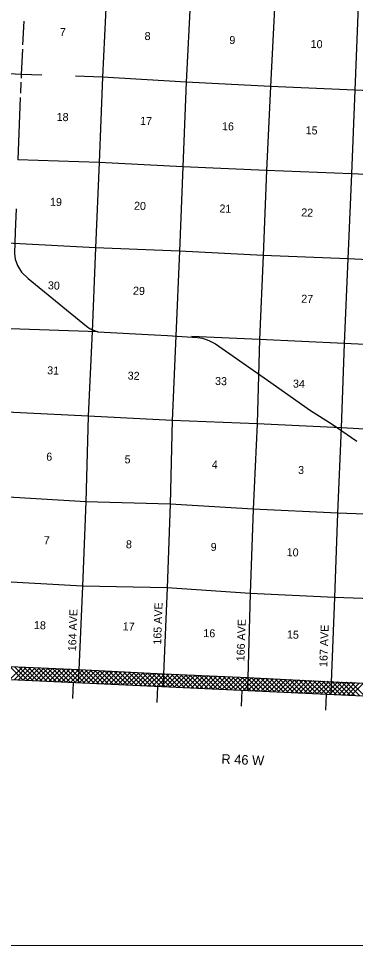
# Model space of a CAD drawing. Extents: x 281213 to 901381, y 15267972 to 16023003.
# Drawn here: x 628327 to 649419, y 15624890 to 15682959 of the extents above; entities that cross this region are included whole.
import ezdxf

# ---------------------------------------------------------------- set-up
doc = ezdxf.new("R2010")
doc.units = 0
for name, color, linetype in [('L13', 7, 'Continuous'), ('L14', 7, 'Continuous'), ('L2', 7, 'Continuous'), ('L23', 7, 'Continuous'), ('L30', 7, 'Continuous'), ('L37', 7, 'Continuous'), ('L4', 7, 'Continuous'), ('L52', 7, 'Continuous')]:
    doc.layers.add(name, color=color, linetype=linetype)

msp = doc.modelspace()

# ---------------------------------------------------------------- linework, layer by layer
at = {"layer": 'L13'}
for p, q in [((628649, 15682790), (628579, 15681313)), ((628472, 15678986), (628443, 15678287)), ((628433, 15678035), (628273, 15674118))]:
    msp.add_line(p, q, dxfattribs=at)
for points in [[(634004, 15688746), (633834, 15684492), (633587, 15679303), (633369, 15673962), (633150, 15668621), (632936, 15663389), (632677, 15658100), (632542, 15652748), (632334, 15647473), (632102, 15642250), (632066, 15641439)], [(639240, 15688518), (639096, 15684287), (638828, 15678982), (638620, 15673699), (638404, 15668408), (638171, 15663135), (637937, 15657836), (637814, 15652601), (637624, 15647368), (637404, 15641977), (637371, 15641195)], [(644459, 15688273), (644372, 15684016), (644096, 15678710), (643848, 15673454), (643647, 15668154), (643415, 15662889), (643266, 15657621), (643022, 15652297), (642823, 15647023), (642673, 15641738), (642650, 15640952)], [(649769, 15688017), (649599, 15683754), (649375, 15678488), (649177, 15673255), (648951, 15667931), (648717, 15662641), (648518, 15657366), (648291, 15652034), (648116, 15646766), (647908, 15641483), (647877, 15640711)], [(628566, 15681039), (628492, 15679468), (628482, 15679225)], [(629790, 15679426), (628492, 15679468), (627732, 15679504)], [(674348, 15677405), (670631, 15677580), (665369, 15677818), (659938, 15677994), (654636, 15678251), (649375, 15678488), (644096, 15678710), (638828, 15678982), (633587, 15679303), (631883, 15679358)], [(675684, 15672067), (670423, 15672305), (665213, 15672574), (659734, 15672812), (654429, 15673009), (649177, 15673255), (643848, 15673454), (638620, 15673699), (633369, 15673962), (628273, 15674118)], [(671894, 15666974), (670216, 15667063), (664977, 15667217), (659525, 15667495), (654111, 15667680), (648951, 15667931), (643647, 15668154), (638404, 15668408), (633150, 15668621), (628017, 15668888), (623532, 15669098)], [(633288, 15663376), (627807, 15663572), (622584, 15663833)], [(659273, 15662172), (653961, 15662387), (648717, 15662641), (643415, 15662889), (639164, 15663088)], [(653727, 15657088), (648518, 15657366), (643266, 15657621), (637937, 15657836), (632677, 15658100), (627593, 15658357), (623756, 15658524)], [(656831, 15651708), (653545, 15651846), (648291, 15652034), (643022, 15652297), (637814, 15652601), (632542, 15652748), (627350, 15653050), (621997, 15653267), (619711, 15653374)], [(663870, 15646161), (658666, 15646364), (653388, 15646578), (648116, 15646766), (642823, 15647023), (637624, 15647368), (632334, 15647473), (627092, 15647770), (621805, 15647984), (616545, 15648231), (614719, 15648319)], [(663592, 15640814), (658464, 15641022), (653203, 15641260), (647908, 15641483), (642673, 15641738), (637404, 15641977), (632102, 15642250), (626833, 15642472), (621537, 15642670), (616269, 15642926), (610992, 15643182), (608426, 15643294)]]:
    msp.add_lwpolyline(points, dxfattribs=at)
at = {"layer": 'L2'}
msp.add_lwpolyline([(608132, 15642503), (626465, 15641697), (663848, 15639976)], dxfattribs=at)
at = {"layer": 'L23'}
msp.add_lwpolyline([(552040, 15804667), (898610, 15804752), (898598, 15624890), (552022, 15625032)], close=True, dxfattribs=at)
at = {"layer": 'L37'}
for p, q in [((627786, 15641636), (628543, 15642392)), ((628622, 15641598), (627795, 15642426)), ((628057, 15641624), (628814, 15642380)), ((628919, 15641584), (628091, 15642412)), ((628328, 15641611), (629085, 15642367)), ((629216, 15641570), (628388, 15642399)), ((628599, 15641599), (629356, 15642355)), ((629512, 15641557), (628684, 15642386)), ((628869, 15641586), (629626, 15642343)), ((629809, 15641543), (628981, 15642372)), ((629140, 15641574), (629897, 15642331)), ((630106, 15641529), (629277, 15642359)), ((629411, 15641561), (630168, 15642318)), ((630402, 15641516), (629573, 15642345)), ((629682, 15641549), (630439, 15642306)), ((630699, 15641502), (629870, 15642332)), ((629952, 15641537), (630710, 15642294)), ((630996, 15641488), (630166, 15642318)), ((630223, 15641524), (630981, 15642282)), ((631292, 15641475), (630463, 15642305)), ((630494, 15641512), (631252, 15642269)), ((631589, 15641461), (630759, 15642292)), ((630765, 15641499), (631523, 15642257)), ((631035, 15641487), (631794, 15642245)), ((631886, 15641448), (631055, 15642278)), ((631306, 15641474), (632065, 15642233)), ((632182, 15641434), (631352, 15642265)), ((631577, 15641462), (632336, 15642220)), ((632479, 15641420), (631648, 15642251)), ((631847, 15641449), (632607, 15642208)), ((632776, 15641407), (631945, 15642238)), ((632118, 15641437), (632878, 15642196)), ((633072, 15641393), (632241, 15642225)), ((632389, 15641424), (633149, 15642184)), ((633369, 15641379), (632537, 15642211)), ((632660, 15641412), (633420, 15642171)), ((633665, 15641366), (632834, 15642198)), ((632930, 15641399), (633691, 15642159)), ((633962, 15641352), (633130, 15642184)), ((633201, 15641387), (633962, 15642147)), ((634259, 15641338), (633427, 15642171)), ((633472, 15641374), (634232, 15642135)), ((634555, 15641325), (633723, 15642158)), ((633743, 15641362), (634503, 15642122)), ((634013, 15641350), (634774, 15642110)), ((634852, 15641311), (634019, 15642144)), ((634284, 15641337), (635045, 15642098)), ((635149, 15641297), (634316, 15642131)), ((634555, 15641325), (635316, 15642086)), ((635445, 15641284), (634612, 15642117)), ((634826, 15641312), (635587, 15642073)), ((635742, 15641270), (634909, 15642104)), ((635096, 15641300), (635858, 15642061)), ((636039, 15641256), (635205, 15642091)), ((635367, 15641287), (636129, 15642049)), ((636335, 15641243), (635502, 15642077)), ((635638, 15641275), (636400, 15642036)), ((636632, 15641229), (635798, 15642064)), ((635908, 15641262), (636671, 15642024)), ((636929, 15641215), (636094, 15642050)), ((636179, 15641250), (636942, 15642012)), ((637225, 15641202), (636391, 15642037)), ((636450, 15641237), (637213, 15642000)), ((637522, 15641188), (636687, 15642023)), ((636721, 15641225), (637484, 15641987)), ((637819, 15641174), (636984, 15642010)), ((636991, 15641212), (637755, 15641975)), ((637262, 15641200), (638026, 15641963)), ((638115, 15641161), (637280, 15641997)), ((637533, 15641187), (638297, 15641951)), ((638412, 15641147), (637576, 15641983)), ((637804, 15641175), (638568, 15641938)), ((638709, 15641133), (637873, 15641970)), ((638074, 15641163), (638839, 15641926)), ((639005, 15641120), (638169, 15641956)), ((638345, 15641150), (639110, 15641914)), ((639302, 15641106), (638466, 15641943)), ((638616, 15641138), (639380, 15641902)), ((639599, 15641092), (638762, 15641930)), ((639895, 15641079), (639058, 15641916)), ((640192, 15641065), (639355, 15641903)), ((638887, 15641125), (639651, 15641889)), ((639157, 15641113), (639922, 15641877)), ((639428, 15641100), (640193, 15641865)), ((640489, 15641051), (639651, 15641889)), ((639699, 15641088), (640464, 15641853)), ((640785, 15641038), (639948, 15641876)), ((639970, 15641075), (640735, 15641840)), ((640240, 15641063), (641006, 15641828)), ((641082, 15641024), (640244, 15641863)), ((640511, 15641050), (641277, 15641816)), ((641379, 15641010), (640540, 15641849)), ((640782, 15641038), (641548, 15641804)), ((641675, 15640997), (640837, 15641836)), ((641053, 15641025), (641819, 15641791)), ((641972, 15640983), (641133, 15641822)), ((641323, 15641013), (642090, 15641779)), ((642269, 15640969), (641430, 15641809)), ((641594, 15641000), (642361, 15641767)), ((642565, 15640956), (641726, 15641796)), ((641865, 15640988), (642632, 15641755)), ((642862, 15640942), (642023, 15641782)), ((642136, 15640976), (642903, 15641743)), ((643159, 15640928), (642319, 15641769)), ((642406, 15640963), (643174, 15641730)), ((643455, 15640915), (642615, 15641755)), ((642677, 15640951), (643445, 15641718)), ((643752, 15640901), (642912, 15641742)), ((642948, 15640938), (643716, 15641706)), ((644049, 15640887), (643208, 15641729)), ((643218, 15640926), (643987, 15641694)), ((643489, 15640913), (644258, 15641682)), ((644345, 15640874), (643504, 15641716)), ((643760, 15640901), (644529, 15641670)), ((644642, 15640860), (643800, 15641702)), ((644031, 15640888), (644801, 15641658)), ((644939, 15640846), (644097, 15641689)), ((644301, 15640876), (645072, 15641645)), ((645235, 15640833), (644393, 15641676)), ((644572, 15640863), (645343, 15641633)), ((645532, 15640819), (644689, 15641663)), ((644843, 15640851), (645614, 15641621)), ((645829, 15640805), (644986, 15641649)), ((645114, 15640838), (645885, 15641609)), ((646125, 15640792), (645282, 15641636)), ((645384, 15640826), (646156, 15641597)), ((646422, 15640778), (645578, 15641623)), ((645655, 15640813), (646427, 15641585)), ((646719, 15640764), (645874, 15641609)), ((645926, 15640801), (646698, 15641573)), ((647015, 15640751), (646171, 15641596)), ((646197, 15640789), (646969, 15641560)), ((647312, 15640737), (646467, 15641583)), ((646467, 15640776), (647240, 15641548)), ((646738, 15640764), (647511, 15641536)), ((647609, 15640724), (646763, 15641570)), ((647009, 15640751), (647782, 15641524)), ((647905, 15640710), (647060, 15641556)), ((647280, 15640739), (648053, 15641512)), ((648202, 15640696), (647356, 15641543)), ((647550, 15640726), (648324, 15641500)), ((648499, 15640683), (647652, 15641530)), ((647821, 15640714), (648596, 15641488)), ((648795, 15640669), (647948, 15641516)), ((648092, 15640701), (648867, 15641475)), ((649092, 15640655), (648245, 15641503)), ((648363, 15640689), (649138, 15641463)), ((649389, 15640642), (648541, 15641490)), ((648633, 15640676), (649409, 15641451)), ((649685, 15640628), (648837, 15641477)), ((648904, 15640664), (649680, 15641439)), ((649982, 15640614), (649134, 15641463)), ((649175, 15640651), (649951, 15641427))]:
    msp.add_line(p, q, dxfattribs=at)
at = {"layer": 'L4'}
msp.add_lwpolyline([(628187, 15671071), (628121, 15669629), (628068, 15668273), (628115, 15667918), (628252, 15667527), (628520, 15667100), (628923, 15666715), (632577, 15663736), (632803, 15663569), (633294, 15663374), (636844, 15663181), (637653, 15663136), (638570, 15663086), (639520, 15663028), (639852, 15662971), (640239, 15662837), (640664, 15662634), (643922, 15660351), (646612, 15658452), (647970, 15657606), (649510, 15656535)], dxfattribs=at)
at = {"layer": 'L52'}
for p, q in [((631744, 15641454), (631698, 15640454)), ((637024, 15641211), (636978, 15640211)), ((642303, 15640968), (642257, 15639968)), ((647583, 15640725), (647537, 15639725))]:
    msp.add_line(p, q, dxfattribs=at)

# ---------------------------------------------------------------- texts
at = {"layer": 'L14'}
for s, height, rotation, p in [('7', 500, 357.85141, (630902, 15681872)), ('8', 500, 357.85139, (636210, 15681622)), ('9', 500, 357.85136, (641517, 15681372)), ('10', 500.5, 357.85134, (646608, 15681130)), ('18', 500.5, 357.8503, (630704, 15676570)), ('17', 500.5, 357.85028, (635929, 15676320)), ('16', 500.5, 357.85023, (641058, 15675988)), ('15', 500.5, 357.85021, (646295, 15675737)), ('19', 500.5, 357.84918, (630288, 15671261)), ('20', 500.5, 357.84916, (635548, 15671013)), ('21', 500.5, 357.84916, (640895, 15670841)), ('22', 500.5, 357.84913, (646017, 15670595)), ('30', 500.5, 357.84809, (630157, 15666037)), ('29', 500.5, 357.84805, (635484, 15665703)), ('27', 500.5, 357.848, (646016, 15665202)), ('31', 500.5, 357.84697, (630112, 15660723)), ('32', 500.5, 357.84693, (635151, 15660394)), ('33', 500.5, 357.84689, (640624, 15660060)), ('34', 500.5, 357.84689, (645501, 15659894)), ('6', 500, 357.84584, (630054, 15655327)), ('5', 500, 357.84584, (634959, 15655159)), ('4', 500, 357.8458, (640416, 15654826)), ('3', 500, 357.84576, (645822, 15654492)), ('7', 500, 357.84475, (629899, 15650100)), ('8', 500, 357.84473, (635040, 15649850)), ('9', 500, 357.84472, (640347, 15649682)), ('10', 500.5, 357.84468, (645107, 15649357)), ('18', 500.5, 357.84363, (629285, 15644799)), ('17', 500.5, 357.84365, (634841, 15644714)), ('16', 500.5, 357.84359, (639888, 15644298)), ('15', 500.5, 357.8436, (645124, 15644213))]:
    msp.add_text(s, height=height, rotation=rotation, dxfattribs=at).set_placement(p)
at = {"layer": 'L30'}
for s, rotation, p in [('164 AVE', 87.97982, (631926, 15643398)), ('165 AVE', 87.97993, (637252, 15643809)), ('166 AVE', 87.97975, (642465, 15642770)), ('167 AVE', 87.9797, (647654, 15642416))]:
    msp.add_text(s, height=500.5, rotation=rotation, dxfattribs=at).set_placement(p)
at = {"layer": 'L52'}
msp.add_text('R 46 W', height=600.6, rotation=357.73639, dxfattribs=at).set_placement((641017, 15636376))

doc.saveas('drawing.dxf')
